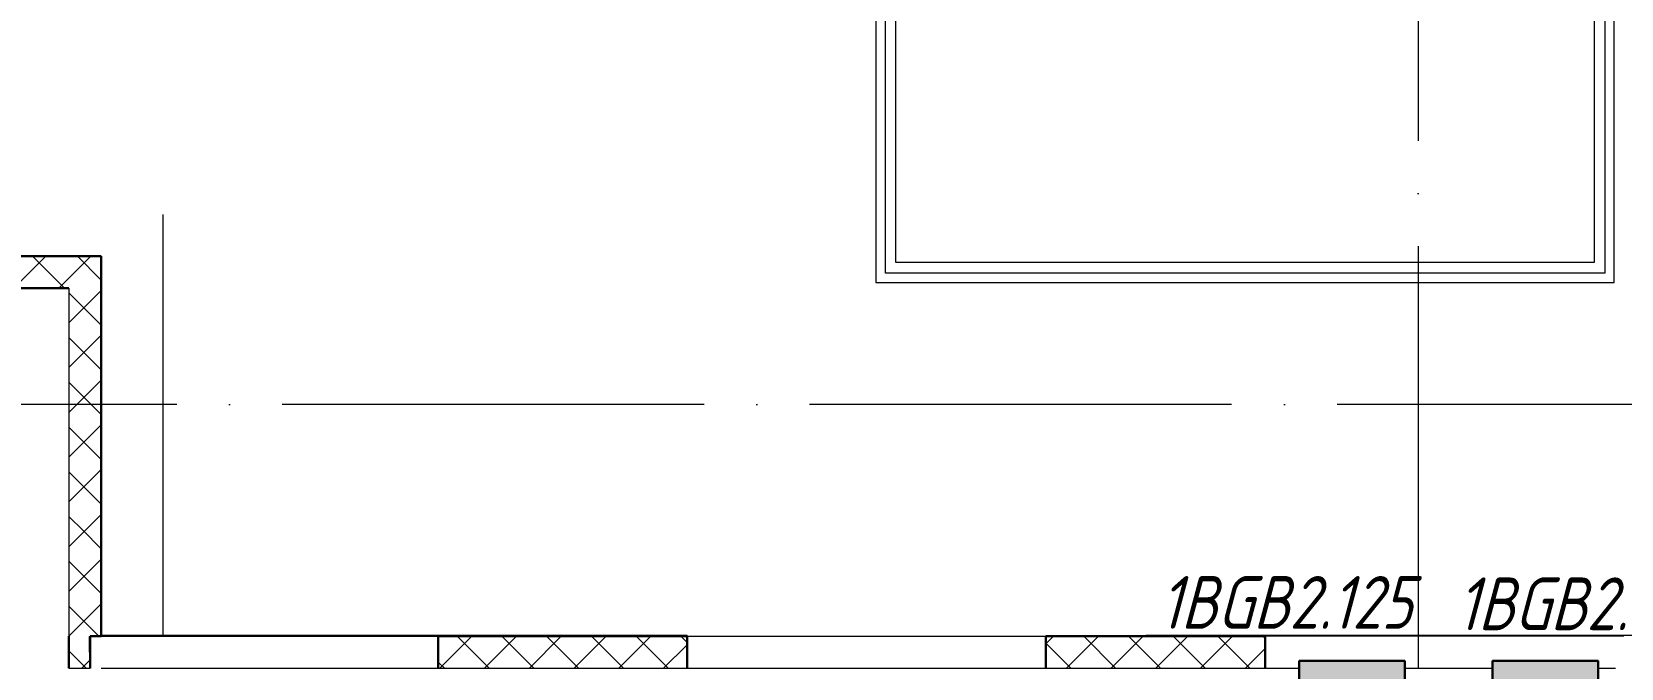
# Model space of a CAD drawing. Header units: millimetres. Extents: x -259793 to 1187961, y -549744 to 43070.
# Drawn here: x 124855 to 132389, y -3289 to -274 of the extents above; entities that cross this region are included whole.
import ezdxf
from ezdxf.enums import TextEntityAlignment as Align

# ---------------------------------------------------------------- set-up
doc = ezdxf.new("R2010")
doc.units = ezdxf.units.MM
doc.linetypes.add('ADSK_Линия сетки', pattern=[25, 20, -2.5, 0, -2.5])
for name, color, linetype, lineweight in [('RC-Извещатели_охранные', 5, 'Continuous', 30), ('Лестницы', 252, 'Continuous', 9), ('Ограждение', 252, 'Continuous', 9), ('Оси', 252, 'Continuous', 9), ('Стены внутренние', 7, 'Continuous', 18), ('Стены наружные', 7, 'Continuous', 18), ('Стены штриховка', 7, 'Continuous', 9)]:
    doc.layers.add(name, color=color, linetype=linetype, lineweight=lineweight)
doc.layers.add('RC-Позиционные_обозначения', color=7, linetype='Continuous')
doc.styles.add('RubezhCAD', font='', dxfattribs={"oblique": 10})
doc.styles.get("Standard").update_dxf_attribs({"font": ''})
doc.styles.get('RubezhCAD').set_extended_font_data('GOST type A')
doc.styles.get('Standard').set_extended_font_data('GOST type B')

# ---------------------------------------------------------------- blocks, each defined once
blk = doc.blocks.new('RC-UGO-IOM-02')
at = {"layer": 'RC-Извещатели_охранные'}
blk.add_point((0, 0), dxfattribs=at)
blk.add_attdef('PSTN', text='', height=2.5, dxfattribs=at).set_placement((0.977, 2.603), align=Align.BOTTOM_LEFT)
blk.add_wipeout([(2.5, -2.5), (2.5, 2.5), (-2.5, 2.5), (-2.5, -2.5)]).dxf.layer = 'RC-Извещатели_охранные'
blk.add_wipeout([(-2.5, -2.5), (-2.5, 2.5), (2.5, 2.5), (2.5, -2.5)]).dxf.layer = 'RC-Извещатели_охранные'
h = blk.add_hatch(color=256, dxfattribs=at)
h.dxf.hatch_style = 1
h.paths.add_polyline_path([(2.5, 0.8), (2.5, 2.506), (-2.5, 2.499), (-2.5, 0.8)])
h = blk.add_hatch(color=256, dxfattribs=at)
h.dxf.hatch_style = 1
h.paths.add_polyline_path([(2.5, -2.5), (2.5, -0.794), (-2.5, -0.801), (-2.5, -2.5)])
blk.add_lwpolyline([(-2.5, -2.5), (2.5, -2.5), (2.5, 2.5), (-2.5, 2.5)], close=True, dxfattribs=at)
blk = doc.blocks.new('2 этаж')
at = {"layer": 'Лестницы', "color": 251, "true_color": 0x636466}
for p, q in [((132355.8, -1462.3), (132355.8, 145)), ((128855.8, -187.6), (128855.8, -1462.3)), ((128855.8, -1462.3), (132355.8, -1462.3))]:
    blk.add_line(p, q, dxfattribs=at)
at = {"layer": 'Ограждение', "color": 251, "true_color": 0x636466}
for p, q in [((128900.8, -1417.3), (128900.8, 109.8)), ((128950.8, -1367.3), (128950.8, 109.8)), ((132260.8, 127.7), (132260.8, -1367.3)), ((132310.8, 127.7), (132310.8, -1417.3)), ((132310.8, -1417.3), (128900.8, -1417.3)), ((132260.8, -1367.3), (128950.8, -1367.3))]:
    blk.add_line(p, q, dxfattribs=at)
at = {"layer": 'Оси', "color": 251, "linetype": 'ADSK_Линия сетки', "ltscale": 100, "true_color": 0x636466}
for p, q in [((131426, 33711.4), (131426, -32265.4)), ((125476, -1139.3), (125476, -32265.4)), ((170543.3, -2039.3), (93565.9, -2039.3))]:
    blk.add_line(p, q, dxfattribs=at)
at = {"layer": 'Стены внутренние', "color": 251, "lineweight": 30, "true_color": 0x636466}
for p, q in [((125183, -1337.3), (123726, -1337.3)), ((125183, -1337.3), (125183, -3137.3)), ((125031, -1489.3), (123726, -1489.3)), ((125031, -3289.3), (125031, -3137.3)), ((125131, -3289.3), (125131, -3137.3)), ((125183, -3137.3), (125131, -3137.3)), ((127961, -3137.3), (126781, -3137.3)), ((126781, -3137.3), (126781, -3289.3)), ((127961, -3289.3), (127961, -3137.3)), ((130701, -3137.3), (129661, -3137.3)), ((129661, -3137.3), (129661, -3289.3)), ((130701, -3289.3), (130701, -3137.3))]:
    blk.add_line(p, q, dxfattribs=at)
at = {"layer": 'Стены внутренние', "color": 251, "linetype": 'Continuous', "lineweight": 9, "true_color": 0x636466}
for p, q in [((124770.4, -1489.3), (124920.4, -1339.3)), ((125010.2, -1489.3), (124860.2, -1339.3)), ((125031, -1440.8), (125132.6, -1339.3)), ((125181, -1447.9), (125072.3, -1339.3)), ((125097.8, -1339.3), (125096.6, -1337.3)), ((125098.7, -1337.3), (125097.6, -1339.3)), ((124982.6, -1489.3), (125031, -1440.8)), ((125031, -1652.9), (125181, -1502.9)), ((125181, -1660.1), (125031, -1510.1)), ((125181, -1549.1), (125183, -1549.1)), ((125031, -1865.1), (125181, -1715.1)), ((125181, -1872.2), (125031, -1722.2)), ((125031, -2077.2), (125181, -1927.2)), ((125181, -2084.3), (125031, -1934.3)), ((125182.3, -1892.1), (125181, -1889.9)), ((125183, -2096.5), (125181, -2093.1)), ((125031, -2289.3), (125181, -2139.3)), ((125181, -2296.5), (125031, -2146.5)), ((125181, -2158.7), (125183, -2158.7)), ((125031, -2501.5), (125181, -2351.5)), ((125181, -2508.6), (125031, -2358.6)), ((125181, -2361.9), (125183, -2361.9)), ((125097.5, -2637.3), (125031, -2570.7)), ((125107.3, -2637.3), (125181, -2563.6)), ((125031, -2713.6), (125107.3, -2637.3)), ((125181, -2720.7), (125097.5, -2637.3)), ((125181, -2666.7), (125183, -2666.7)), ((125031, -2925.7), (125181, -2775.7)), ((125181, -2932.9), (125031, -2782.9)), ((125031, -3137.9), (125181, -2987.9)), ((125173.3, -3137.3), (125031, -2995)), ((125183, -3020.1), (125181, -3023.6)), ((126788.8, -3289.3), (126938.8, -3139.3)), ((126840.9, -3139.3), (126839.7, -3137.3)), ((127022.3, -3289.3), (126872.3, -3139.3)), ((126992.5, -3137.3), (126991.3, -3139.3)), ((127000.9, -3289.3), (127150.9, -3139.3)), ((127234.5, -3289.3), (127084.5, -3139.3)), ((127213.1, -3289.3), (127363.1, -3139.3)), ((127446.6, -3289.3), (127296.6, -3139.3)), ((127425.2, -3289.3), (127575.2, -3139.3)), ((127658.7, -3289.3), (127508.7, -3139.3)), ((127637.3, -3289.3), (127787.3, -3139.3)), ((127870.8, -3289.3), (127720.8, -3139.3)), ((127896.7, -3139.3), (127895.6, -3137.3)), ((127959, -3165.3), (127933, -3139.3)), ((129663, -3172.8), (129696.5, -3139.3)), ((129758.6, -3289.3), (129908.6, -3139.3)), ((129808.1, -3137.3), (129806.9, -3139.3)), ((129992.2, -3289.3), (129842.2, -3139.3)), ((129970.8, -3289.3), (130120.8, -3139.3)), ((130204.3, -3289.3), (130054.3, -3139.3)), ((130182.9, -3289.3), (130332.9, -3139.3)), ((130416.4, -3289.3), (130266.4, -3139.3)), ((130395, -3289.3), (130545, -3139.3)), ((130628.6, -3289.3), (130478.6, -3139.3)), ((130699, -3147.6), (130690.7, -3139.3)), ((125113.1, -3289.3), (125031, -3207.1)), ((127849.5, -3289.3), (127959, -3179.7)), ((129780, -3289.3), (129663, -3172.2)), ((130607.2, -3289.3), (130699, -3197.4)), ((125091.7, -3289.3), (125131, -3250)), ((126810.2, -3289.3), (126781, -3260.1))]:
    blk.add_line(p, q, dxfattribs=at)
at = {"layer": 'Стены внутренние', "color": 251, "true_color": 0x636466}
for p, q in [((125031, -1489.3), (125031, -3137.3)), ((125129, -3139.3), (125131, -3139.3)), ((125183, -3137.3), (126781, -3137.3)), ((127961, -3137.3), (129661, -3137.3)), ((125031, -3289.3), (125131, -3289.3)), ((125183, -3289.3), (132361, -3289.3))]:
    blk.add_line(p, q, dxfattribs=at)
at = {"layer": 'Стены наружные', "color": 251, "true_color": 0x636466}
for p, q in [((125183, -3132.3), (127961, -3132.3)), ((127381, -3137.3), (127381, -3132.3)), ((127961, -3137.3), (127961, -3132.3)), ((130136, -3132.3), (132968.2, -3132.3)), ((130136, -3137.3), (130136, -3132.3)), ((130145.7, -3137.3), (130145.7, -3132.3)), ((130701, -3132.3), (130701, -3137.3)), ((132401, -3137.3), (130701, -3137.3))]:
    blk.add_line(p, q, dxfattribs=at)
at = {"layer": 'Стены штриховка', "color": 251, "true_color": 0x636466}
for p, q in [((123728, -1339.3), (125183, -1339.3)), ((125181, -1337.3), (125181, -3137.3)), ((125031, -3137.3), (125031, -3139.3)), ((125129, -3213.3), (125129, -3139.3)), ((127959, -3139.3), (126783, -3139.3)), ((126783, -3139.3), (126783, -3213.3)), ((127959, -3213.3), (127959, -3139.3)), ((130699, -3139.3), (129663, -3139.3)), ((129663, -3139.3), (129663, -3213.3)), ((130699, -3213.3), (130699, -3139.3)), ((125131, -3213.3), (125129, -3213.3)), ((126781, -3213.3), (126783, -3213.3)), ((127959, -3213.3), (127961, -3213.3)), ((129661, -3213.3), (129663, -3213.3)), ((130699, -3213.3), (130701, -3213.3))]:
    blk.add_line(p, q, dxfattribs=at)

msp = doc.modelspace()

# ---------------------------------------------------------------- block references
msp.add_blockref('2 этаж', (0, 0))

# ---------------------------------------------------------------- next in the draw order: block references
at = {"layer": 'RC-Извещатели_охранные', "color": 1, "ltscale": 0.01}
ref = msp.add_blockref('RC-UGO-IOM-02', (131112.14532, -3505.03928), dxfattribs=dict(at, xscale=100, yscale=100, zscale=100))
ref.add_attrib('PSTN', '1BGB2.125', dxfattribs={"layer": 'RC-Позиционные_обозначения', "height": 250, "style": 'RubezhCAD', "oblique": 15}).set_placement((130798.66308, -3177.47435), align=Align.BOTTOM_CENTER)
ref = msp.add_blockref('RC-UGO-IOM-02', (132028.91061, -3505.03928), dxfattribs=dict(at, xscale=100, yscale=100, zscale=100))
ref.add_attrib('PSTN', '1BGB2.126', dxfattribs={"layer": 'RC-Позиционные_обозначения', "height": 250, "style": 'RubezhCAD', "oblique": 15}).set_placement((132206.80994, -3184.07398), align=Align.BOTTOM_CENTER)

doc.saveas('drawing.dxf')
